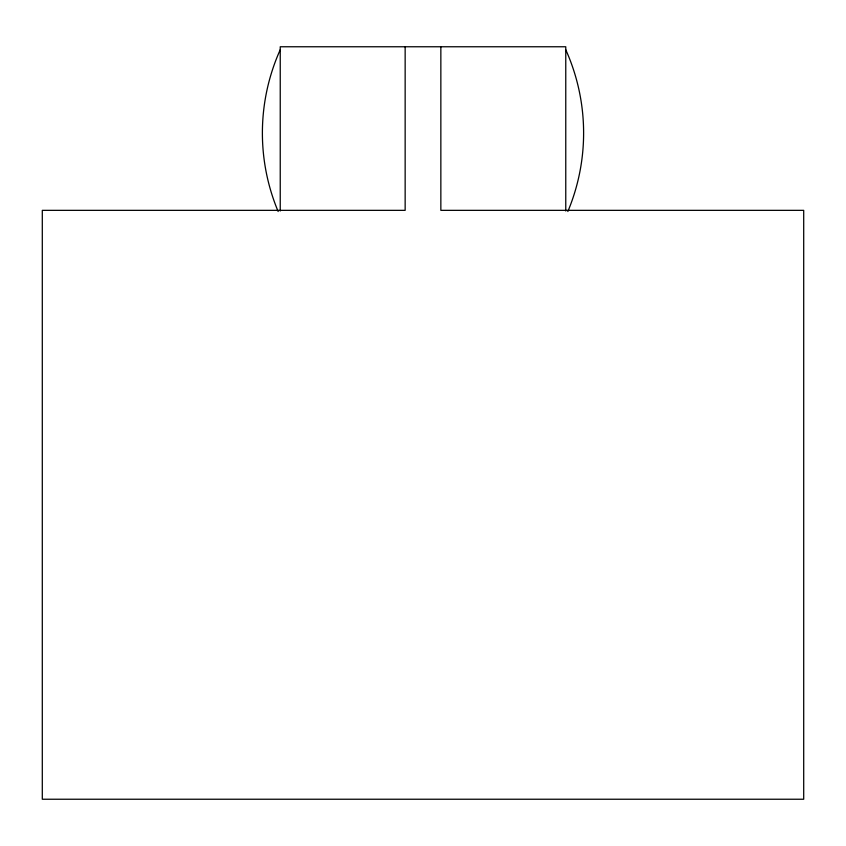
<?xml version="1.0" encoding="UTF-8"?>
<svg xmlns="http://www.w3.org/2000/svg" width="846" height="846" viewBox="0 0 846 846"><rect width="100%" height="100%" fill="white"/><g stroke="black" fill="none" stroke-linecap="round" stroke-linejoin="round"><path stroke-width="1.27" d="M565.763 211.003L565.763 46.763L280.238 46.763L280.238 211.003M440.851 46.763L440.851 210.347L803.7 210.347L803.7 799.237L42.3 799.237L42.3 210.347L405.149 210.347L405.149 46.763M565.763 49.734A203.241 203.241 0 0 1 567.835 211.521M278.165 211.521A203.241 203.241 0 0 1 280.238 49.734"/></g></svg>
